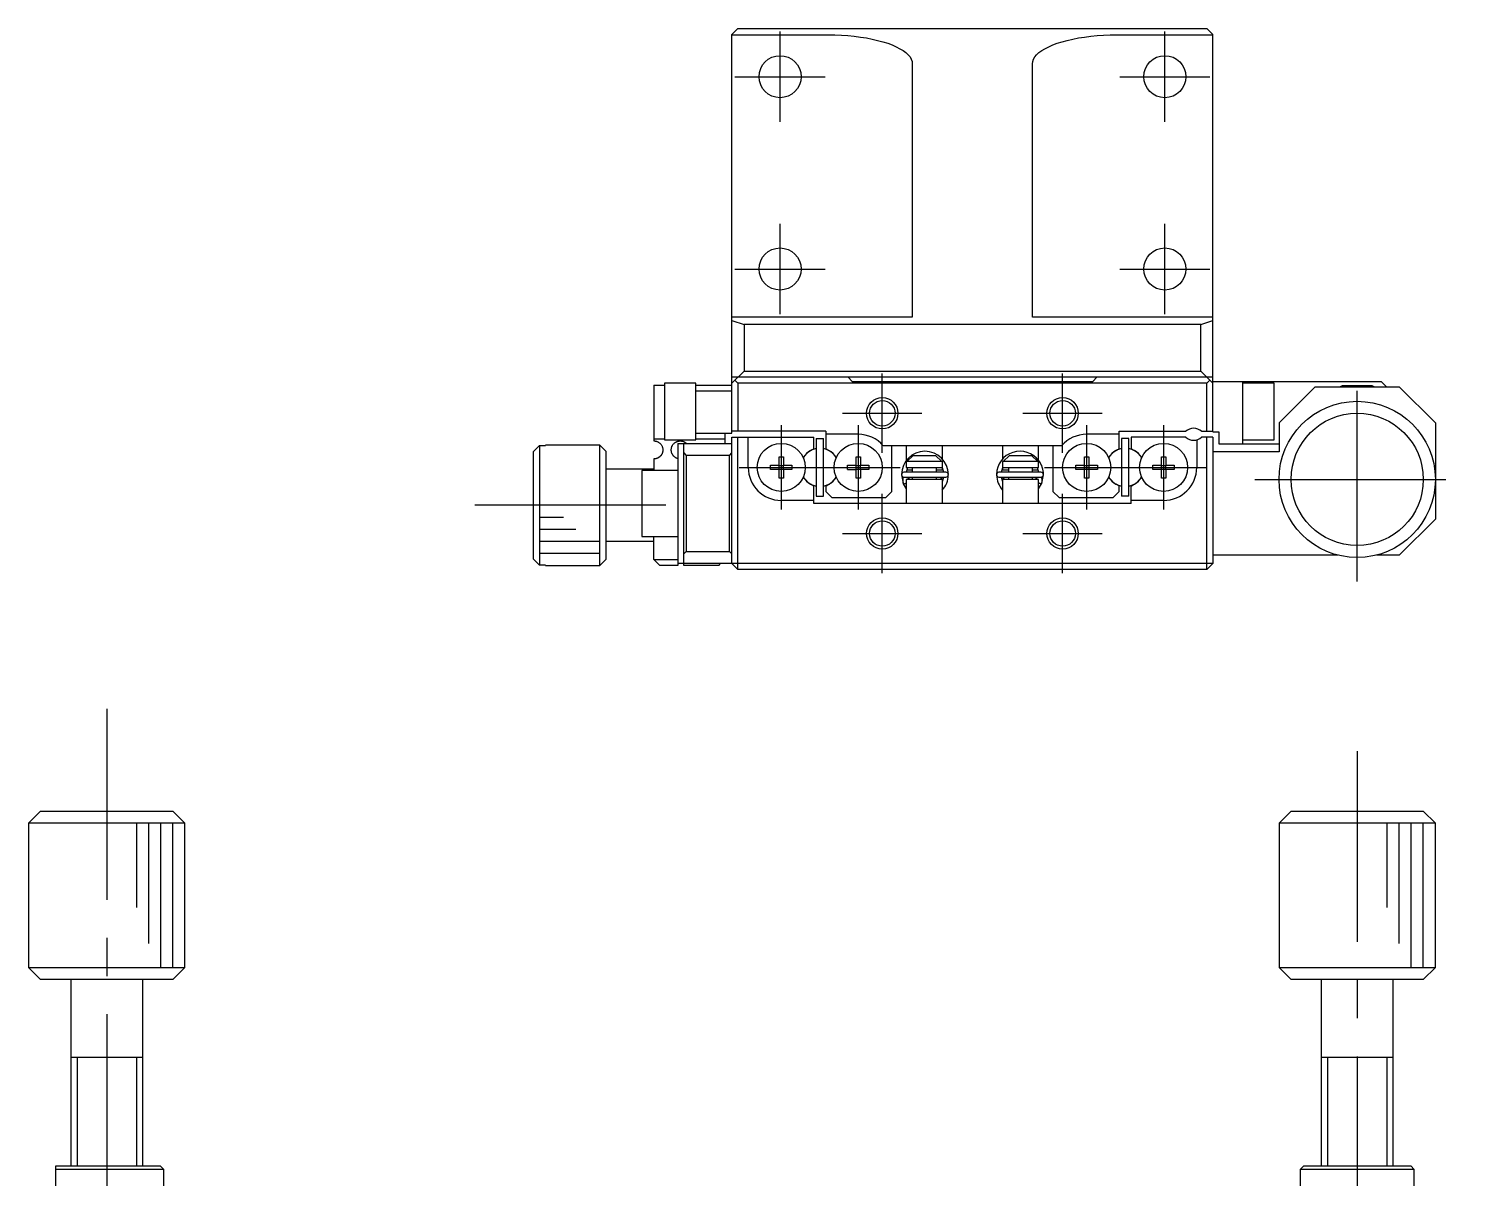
# Model space of a CAD drawing. Extents: x 0 to 329, y -8 to 243.
# Drawn here: x 31 to 150, y 147.4 to 243 of the extents above; entities that cross this region are included whole.
import ezdxf

# ---------------------------------------------------------------- set-up
doc = ezdxf.new("R2010")
doc.units = 0
doc.header["$LTSCALE"] = 0.5
doc.linetypes.add('CENTER', pattern=[50.8, 31.75, -6.35, 6.35, -6.35])
for name, color, linetype in [('MSM_CENTER', 1, 'CENTER'), ('MSM_CONTINUOUS', 7, 'CONTINUOUS'), ('MSM_NARROW', 5, 'CONTINUOUS')]:
    doc.layers.add(name, color=color, linetype=linetype)

msp = doc.modelspace()

# ---------------------------------------------------------------- linework, layer by layer
at = {"layer": 'MSM_CENTER'}
for p, q in [((93.5, 235.25), (93.5, 242.75)), ((125.5, 235.25), (125.5, 242.75)), ((89.75, 239), (97.25, 239)), ((121.75, 239), (129.25, 239)), ((93.5, 219.25), (93.5, 226.75)), ((125.5, 219.25), (125.5, 226.75)), ((89.75, 223), (97.25, 223)), ((121.75, 223), (129.25, 223)), ((102, 207.7), (102, 214.3)), ((117, 207.7), (117, 214.3)), ((141.5, 197), (141.5, 214)), ((98.7, 211), (105.3, 211)), ((113.7, 211), (120.3, 211)), ((93.6, 210), (93.6, 203)), ((100, 210), (100, 203)), ((119, 210), (119, 203)), ((125.4, 210), (125.4, 203)), ((90.1, 206.5), (103.5, 206.5)), ((115.5, 206.5), (128.9, 206.5)), ((133, 205.5), (150, 205.5)), ((102, 197.7), (102, 204.3)), ((117, 197.7), (117, 204.3)), ((84, 203.35), (68, 203.35)), ((98.7, 201), (105.3, 201)), ((113.7, 201), (120.3, 201)), ((37.5, 186.4), (37.5, 141.6)), ((141.5, 182.9), (141.5, 117.9))]:
    msp.add_line(p, q, dxfattribs=at)
at = {"layer": 'MSM_CONTINUOUS'}
for p, q in [((90, 243), (89.5, 242.5)), ((90, 243), (129, 243)), ((129.5, 242.5), (129, 243)), ((89.5, 209.35), (89.5, 242.5)), ((89.5, 242.48), (97.5, 242.48)), ((97.5, 242.48), (98.05, 242.48)), ((98.05, 242.48), (98.6, 242.45)), ((98.6, 242.45), (99.13, 242.42)), ((99.13, 242.42), (99.66, 242.37)), ((99.66, 242.37), (100.18, 242.3)), ((100.18, 242.3), (100.68, 242.22)), ((100.68, 242.22), (101.16, 242.13)), ((101.16, 242.13), (101.61, 242.02)), ((101.61, 242.02), (102.05, 241.91)), ((102.05, 241.91), (102.45, 241.78)), ((102.45, 241.78), (102.82, 241.64)), ((102.82, 241.64), (103.16, 241.49)), ((115.84, 241.49), (116.18, 241.64)), ((116.18, 241.64), (116.55, 241.78)), ((116.55, 241.78), (116.95, 241.91)), ((116.95, 241.91), (117.39, 242.02)), ((117.39, 242.02), (117.84, 242.13)), ((117.84, 242.13), (118.32, 242.22)), ((118.32, 242.22), (118.82, 242.3)), ((118.82, 242.3), (119.34, 242.37)), ((119.34, 242.37), (119.87, 242.42)), ((119.87, 242.42), (120.4, 242.45)), ((120.4, 242.45), (120.95, 242.48)), ((120.95, 242.48), (121.5, 242.48)), ((121.5, 242.48), (129.5, 242.48)), ((129.5, 209.45), (129.5, 242.5)), ((103.16, 241.49), (103.47, 241.33)), ((103.47, 241.33), (103.74, 241.17)), ((103.74, 241.17), (103.97, 241)), ((103.97, 241), (104.16, 240.82)), ((104.16, 240.82), (104.31, 240.64)), ((104.31, 240.64), (104.41, 240.45)), ((104.41, 240.45), (104.48, 240.26)), ((114.52, 240.26), (114.59, 240.45)), ((114.59, 240.45), (114.69, 240.64)), ((114.69, 240.64), (114.84, 240.82)), ((114.84, 240.82), (115.03, 241)), ((115.03, 241), (115.26, 241.17)), ((115.26, 241.17), (115.53, 241.33)), ((115.53, 241.33), (115.84, 241.49)), ((104.48, 240.26), (104.5, 240.07)), ((104.5, 240.07), (104.5, 219)), ((114.5, 240.07), (114.52, 240.26)), ((114.5, 219), (114.5, 240.07)), ((104.5, 219), (89.5, 219)), ((129.5, 219), (114.5, 219)), ((89.5, 218.73), (90.5, 218.38)), ((128.5, 218.38), (90.5, 218.38)), ((90.5, 218.38), (90.5, 214.5)), ((128.5, 218.38), (129.5, 218.73)), ((128.5, 214.5), (128.5, 218.38)), ((89.5, 213.5), (90.5, 214.5)), ((90.5, 214.5), (128.5, 214.5)), ((128.5, 214.5), (129.5, 213.5)), ((83, 213.35), (83.9, 213.35)), ((83, 213.35), (83, 208.7)), ((83.9, 213.5), (83.9, 208.8)), ((86.5, 213.5), (83.9, 213.5)), ((86.5, 208.8), (86.5, 213.5)), ((86.5, 213.35), (89.5, 213.35)), ((129.5, 214), (89.5, 214)), ((89.75, 213.75), (90, 213.5)), ((90, 213.5), (90, 209.5)), ((129, 213.5), (90, 213.5)), ((99.5, 213.65), (99.15, 214)), ((99.5, 213.65), (119.5, 213.65)), ((119.85, 214), (119.5, 213.65)), ((129, 213.5), (129.25, 213.75)), ((129, 209.5), (129, 213.5)), ((129.5, 213.65), (143.5, 213.65)), ((132, 208.45), (132, 213.65)), ((134.6, 213.5), (132, 213.5)), ((134.6, 208.8), (134.6, 213.5)), ((138, 213.2), (135, 210.2)), ((138, 213.2), (145, 213.2)), ((140.25, 213.29), (140.08, 213.2)), ((142.75, 213.29), (140.25, 213.29)), ((142.92, 213.2), (142.75, 213.29)), ((143.95, 213.2), (143.5, 213.65)), ((148, 210.2), (145, 213.2)), ((89.5, 212.85), (86.5, 212.85)), ((97.3, 209.5), (89.5, 209.5)), ((97.3, 209.5), (97.3, 208.05)), ((121.7, 209.5), (127.24, 209.5)), ((121.7, 208.05), (121.7, 209.5)), ((128.56, 209.5), (129.5, 209.5)), ((129.5, 209.45), (130, 209.45)), ((130, 209.45), (130, 208.45)), ((135, 210.2), (135, 207.8)), ((148, 210.2), (148, 202.2)), ((73, 207.83), (73.5, 208.33)), ((73.5, 208.33), (73.5, 198.37)), ((73.5, 208.33), (74, 208.33)), ((74, 208.33), (74, 208.35)), ((78.5, 208.35), (74, 208.35)), ((78.5, 198.35), (78.5, 208.35)), ((79, 207.85), (78.5, 208.35)), ((83.9, 208.85), (83, 208.85)), ((83, 208.7), (83.01, 208.7)), ((83.01, 208.7), (83.02, 208.7)), ((83.02, 208.7), (83.04, 208.7)), ((83.04, 208.7), (83.05, 208.7)), ((83.05, 208.7), (83.06, 208.7)), ((83.06, 208.7), (83.07, 208.7)), ((83.07, 208.7), (83.08, 208.7)), ((83.08, 208.7), (83.09, 208.7)), ((83.09, 208.7), (83.11, 208.69)), ((83.11, 208.69), (83.12, 208.69)), ((83.12, 208.69), (83.14, 208.69)), ((83.14, 208.69), (83.15, 208.69)), ((83.15, 208.69), (83.17, 208.68)), ((83.17, 208.68), (83.19, 208.68)), ((83.19, 208.68), (83.2, 208.67)), ((83.2, 208.67), (83.23, 208.67)), ((83.23, 208.67), (83.25, 208.66)), ((83.25, 208.66), (83.27, 208.65)), ((83.27, 208.65), (83.29, 208.64)), ((83.29, 208.64), (83.32, 208.63)), ((83.32, 208.63), (83.35, 208.62)), ((83.35, 208.62), (83.37, 208.6)), ((83.37, 208.6), (83.41, 208.58)), ((83.41, 208.58), (83.45, 208.55)), ((83.45, 208.55), (83.49, 208.52)), ((83.49, 208.52), (83.52, 208.49)), ((83.52, 208.49), (83.55, 208.46)), ((83.55, 208.46), (83.58, 208.42)), ((83.58, 208.42), (83.61, 208.39)), ((83.61, 208.39), (83.64, 208.35)), ((83.64, 208.35), (83.66, 208.31)), ((83.66, 208.31), (83.68, 208.26)), ((83.68, 208.26), (83.7, 208.22)), ((83.9, 208.8), (86.5, 208.8)), ((84.49, 208.21), (84.51, 208.26)), ((84.51, 208.26), (84.54, 208.3)), ((84.54, 208.3), (84.56, 208.34)), ((84.56, 208.34), (84.59, 208.39)), ((84.59, 208.39), (84.62, 208.43)), ((84.62, 208.43), (84.65, 208.46)), ((84.65, 208.46), (84.69, 208.5)), ((84.69, 208.5), (84.73, 208.53)), ((84.73, 208.53), (84.77, 208.57)), ((84.77, 208.57), (84.81, 208.59)), ((84.81, 208.59), (84.85, 208.61)), ((84.85, 208.61), (84.89, 208.63)), ((84.89, 208.63), (84.91, 208.64)), ((84.91, 208.64), (84.94, 208.65)), ((84.94, 208.65), (84.96, 208.66)), ((84.96, 208.66), (84.99, 208.67)), ((84.99, 208.67), (85.02, 208.68)), ((85, 208.5), (85, 198.35)), ((85, 208.5), (89.5, 208.5)), ((85.02, 208.68), (85.05, 208.69)), ((85.05, 208.69), (85.06, 208.69)), ((85.06, 208.69), (85.07, 208.69)), ((85.07, 208.69), (85.09, 208.69)), ((85.09, 208.69), (85.1, 208.69)), ((85.1, 208.69), (85.12, 208.7)), ((85.12, 208.7), (85.13, 208.7)), ((85.13, 208.7), (85.14, 208.7)), ((85.14, 208.7), (85.15, 208.7)), ((85.15, 208.7), (85.16, 208.7)), ((85.16, 208.7), (85.18, 208.7)), ((85.18, 208.7), (85.19, 208.7)), ((85.19, 208.7), (85.2, 208.7)), ((85.2, 208.7), (85.21, 208.7)), ((85.21, 208.7), (85.22, 208.7)), ((85.22, 208.7), (85.24, 208.7)), ((85.24, 208.7), (85.25, 208.7)), ((85.25, 208.7), (85.26, 208.7)), ((85.26, 208.7), (85.28, 208.7)), ((85.28, 208.7), (85.29, 208.7)), ((85.29, 208.7), (85.3, 208.69)), ((85.3, 208.69), (85.32, 208.69)), ((85.32, 208.69), (85.34, 208.69)), ((85.34, 208.69), (85.36, 208.68)), ((85.36, 208.68), (85.38, 208.68)), ((85.38, 208.68), (85.4, 208.68)), ((85.4, 208.68), (85.41, 208.67)), ((85.41, 208.67), (85.45, 208.66)), ((85.45, 208.66), (85.49, 208.64)), ((85.49, 208.64), (85.53, 208.63)), ((85.5, 198.35), (85.5, 208.5)), ((85.53, 208.63), (85.56, 208.61)), ((85.56, 208.61), (85.59, 208.59)), ((85.59, 208.59), (85.62, 208.57)), ((85.62, 208.57), (85.66, 208.54)), ((85.66, 208.54), (85.7, 208.51)), ((85.7, 208.51), (85.71, 208.5)), ((86.5, 209.35), (89.5, 209.35)), ((88.9, 208.85), (86.5, 208.85)), ((88.9, 209.35), (88.9, 208.5)), ((89.5, 198.5), (89.5, 209)), ((89.5, 209), (96.3, 209)), ((90, 198), (90, 209)), ((90.85, 206.5), (90.85, 209)), ((96.3, 208.05), (96.3, 209)), ((96.5, 208.9), (96.5, 204.1)), ((96.5, 208.9), (97.1, 208.9)), ((97.1, 204.1), (97.1, 208.9)), ((100, 209.25), (97.3, 209.25)), ((116.92, 208.3), (102.08, 208.3)), ((102.8, 204.5), (102.8, 208.3)), ((104, 208.3), (104, 207.08)), ((107, 207.19), (107, 208.3)), ((112, 208.3), (112, 207.19)), ((115, 207.08), (115, 208.3)), ((116.2, 208.3), (116.2, 204.5)), ((121.7, 209.25), (119, 209.25)), ((121.9, 208.9), (121.9, 204.1)), ((122.5, 208.9), (121.9, 208.9)), ((122.5, 204.1), (122.5, 208.9)), ((127.24, 209), (122.7, 209)), ((122.7, 209), (122.7, 208.05)), ((128.15, 208.78), (128.15, 206.5)), ((129.5, 209), (128.56, 209)), ((129, 198), (129, 209)), ((129.5, 209), (129.5, 198.5)), ((130, 208.45), (135, 208.45)), ((132, 208.8), (134.6, 208.8)), ((73, 198.87), (73, 207.83)), ((79, 207.85), (79, 198.85)), ((83, 207.2), (83, 206.25)), ((83.03, 207.2), (83, 207.2)), ((83.07, 207.2), (83.03, 207.2)), ((83.1, 207.21), (83.07, 207.2)), ((83.14, 207.21), (83.1, 207.21)), ((83.17, 207.22), (83.14, 207.21)), ((83.2, 207.23), (83.17, 207.22)), ((83.23, 207.24), (83.2, 207.23)), ((83.26, 207.25), (83.23, 207.24)), ((83.29, 207.26), (83.26, 207.25)), ((83.32, 207.27), (83.29, 207.26)), ((83.34, 207.28), (83.32, 207.27)), ((83.37, 207.3), (83.34, 207.28)), ((83.39, 207.31), (83.37, 207.3)), ((83.41, 207.32), (83.39, 207.31)), ((83.43, 207.34), (83.41, 207.32)), ((83.46, 207.36), (83.43, 207.34)), ((83.49, 207.38), (83.46, 207.36)), ((83.51, 207.4), (83.49, 207.38)), ((83.54, 207.43), (83.51, 207.4)), ((83.56, 207.45), (83.54, 207.43)), ((83.58, 207.47), (83.56, 207.45)), ((83.6, 207.5), (83.58, 207.47)), ((83.62, 207.53), (83.6, 207.5)), ((83.64, 207.55), (83.62, 207.53)), ((83.65, 207.58), (83.64, 207.55)), ((83.67, 207.61), (83.65, 207.58)), ((83.68, 207.64), (83.67, 207.61)), ((83.69, 207.66), (83.68, 207.64)), ((83.7, 207.69), (83.69, 207.66)), ((83.7, 208.22), (83.72, 208.17)), ((83.72, 207.72), (83.7, 207.69)), ((83.72, 208.17), (83.73, 208.12)), ((83.73, 207.79), (83.72, 207.76)), ((83.72, 207.76), (83.72, 207.72)), ((83.73, 208.12), (83.74, 208.07)), ((83.74, 207.83), (83.73, 207.79)), ((83.74, 208.07), (83.75, 208.03)), ((83.75, 207.87), (83.74, 207.83)), ((83.75, 208.03), (83.75, 207.99)), ((83.75, 207.99), (83.75, 207.95)), ((83.75, 207.95), (83.75, 207.91)), ((83.75, 207.91), (83.75, 207.87)), ((84.45, 208.02), (84.46, 208.06)), ((84.45, 207.97), (84.45, 208.02)), ((84.45, 207.93), (84.45, 207.97)), ((84.45, 207.88), (84.45, 207.93)), ((84.46, 207.84), (84.45, 207.88)), ((84.46, 208.1), (84.48, 208.15)), ((84.46, 208.06), (84.46, 208.1)), ((84.47, 207.79), (84.46, 207.84)), ((84.47, 207.76), (84.47, 207.79)), ((84.48, 207.73), (84.47, 207.76)), ((84.48, 208.15), (84.49, 208.21)), ((84.5, 207.69), (84.48, 207.73)), ((84.51, 207.66), (84.5, 207.69)), ((84.52, 207.63), (84.51, 207.66)), ((84.54, 207.59), (84.52, 207.63)), ((84.56, 207.56), (84.54, 207.59)), ((84.58, 207.53), (84.56, 207.56)), ((84.6, 207.5), (84.58, 207.53)), ((84.62, 207.47), (84.6, 207.5)), ((84.65, 207.44), (84.62, 207.47)), ((84.67, 207.42), (84.65, 207.44)), ((84.7, 207.39), (84.67, 207.42)), ((84.72, 207.37), (84.7, 207.39)), ((84.74, 207.36), (84.72, 207.37)), ((84.76, 207.34), (84.74, 207.36)), ((84.79, 207.32), (84.76, 207.34)), ((84.81, 207.31), (84.79, 207.32)), ((84.84, 207.29), (84.81, 207.31)), ((84.86, 207.28), (84.84, 207.29)), ((84.89, 207.27), (84.86, 207.28)), ((84.92, 207.26), (84.89, 207.27)), ((84.94, 207.25), (84.92, 207.26)), ((84.97, 207.24), (84.94, 207.25)), ((85, 207.23), (84.97, 207.24)), ((85.5, 207.7), (85.7, 207.5)), ((85.7, 207.5), (85.7, 199.5)), ((89.3, 207.5), (85.7, 207.5)), ((89.3, 207.5), (89.5, 207.7)), ((89.3, 199.5), (89.3, 207.5)), ((93.42, 207.39), (93.78, 207.39)), ((93.42, 206.68), (93.42, 207.39)), ((93.78, 207.39), (93.78, 206.68)), ((96.04, 207.9), (96.3, 208.05)), ((97.56, 207.9), (97.3, 208.05)), ((99.82, 207.39), (100.18, 207.39)), ((99.82, 206.68), (99.82, 207.39)), ((100.18, 207.39), (100.18, 206.68)), ((104, 207.08), (104, 207.08)), ((104.05, 207), (104.58, 207.5)), ((104.58, 207.5), (106.42, 207.5)), ((106.42, 207.5), (106.95, 207)), ((107, 207.19), (107, 207.19)), ((112.05, 207), (112.58, 207.5)), ((112.58, 207.5), (114.42, 207.5)), ((114.42, 207.5), (114.95, 207)), ((118.82, 207.39), (119.18, 207.39)), ((118.82, 206.68), (118.82, 207.39)), ((119.18, 207.39), (119.18, 206.68)), ((121.44, 207.9), (121.7, 208.05)), ((122.96, 207.9), (122.7, 208.05)), ((125.22, 207.39), (125.58, 207.39)), ((125.22, 206.68), (125.22, 207.39)), ((125.58, 207.39), (125.58, 206.68)), ((135, 207.8), (129.5, 207.8)), ((83, 206.35), (79, 206.35)), ((82, 206.25), (82, 200.75)), ((85, 206.25), (82, 206.25)), ((92.71, 206.68), (93.42, 206.68)), ((92.71, 206.32), (92.71, 206.68)), ((93.42, 206.32), (92.71, 206.32)), ((93.43, 206.67), (93.42, 206.68)), ((93.43, 206.33), (93.42, 206.32)), ((93.42, 205.61), (93.42, 206.32)), ((93.43, 206.67), (93.77, 206.67)), ((93.43, 206.33), (93.43, 206.67)), ((93.77, 206.33), (93.43, 206.33)), ((93.77, 206.67), (93.78, 206.68)), ((93.77, 206.67), (93.77, 206.33)), ((93.77, 206.33), (93.78, 206.32)), ((93.78, 206.68), (94.49, 206.68)), ((93.78, 206.32), (93.78, 205.61)), ((94.49, 206.32), (93.78, 206.32)), ((94.49, 206.68), (94.49, 206.32)), ((99.11, 206.68), (99.82, 206.68)), ((99.11, 206.32), (99.11, 206.68)), ((99.11, 206.32), (99.82, 206.32)), ((99.83, 206.67), (99.82, 206.68)), ((99.83, 206.33), (99.82, 206.32)), ((99.82, 205.61), (99.82, 206.32)), ((99.83, 206.67), (100.17, 206.67)), ((99.83, 206.33), (99.83, 206.67)), ((100.17, 206.33), (99.83, 206.33)), ((100.17, 206.67), (100.18, 206.68)), ((100.17, 206.67), (100.17, 206.33)), ((100.17, 206.33), (100.18, 206.32)), ((100.18, 206.68), (100.89, 206.68)), ((100.18, 206.32), (100.18, 205.61)), ((100.89, 206.32), (100.18, 206.32)), ((100.89, 206.68), (100.89, 206.32)), ((107.3, 206.09), (103.8, 206.09)), ((107, 207), (104, 207)), ((104, 207), (104, 206.5)), ((104, 206.5), (107, 206.5)), ((104.01, 206.09), (104.12, 206.5)), ((104.05, 206.3), (104.5, 206.3)), ((104.5, 206.5), (104.5, 206.09)), ((106.5, 206.09), (106.5, 206.5)), ((106.5, 206.3), (107, 206.3)), ((106.97, 206.5), (107.08, 206.09)), ((107, 206.5), (107, 207)), ((107, 206.3), (107, 206.44)), ((115.2, 206.09), (111.7, 206.09)), ((111.92, 206.09), (112.03, 206.5)), ((115, 207), (112, 207)), ((112, 207), (112, 206.5)), ((112, 206.5), (115, 206.5)), ((112, 206.44), (112, 206.44)), ((112, 206.44), (112, 206.3)), ((112, 206.3), (112.5, 206.3)), ((112.5, 206.5), (112.5, 206.09)), ((114.5, 206.09), (114.5, 206.5)), ((114.5, 206.3), (114.95, 206.3)), ((114.88, 206.5), (114.99, 206.09)), ((115, 206.5), (115, 207)), ((115.27, 205.18), (115.4, 205.87)), ((118.11, 206.68), (118.82, 206.68)), ((118.11, 206.32), (118.11, 206.68)), ((118.82, 206.32), (118.11, 206.32)), ((118.83, 206.67), (118.82, 206.68)), ((118.83, 206.33), (118.82, 206.32)), ((118.82, 205.61), (118.82, 206.32)), ((118.83, 206.67), (119.17, 206.67)), ((118.83, 206.33), (118.83, 206.67)), ((119.17, 206.33), (118.83, 206.33)), ((119.17, 206.67), (119.18, 206.68)), ((119.17, 206.67), (119.17, 206.33)), ((119.17, 206.33), (119.18, 206.32)), ((119.18, 206.68), (119.89, 206.68)), ((119.18, 206.32), (119.18, 205.61)), ((119.89, 206.32), (119.18, 206.32)), ((119.89, 206.68), (119.89, 206.32)), ((124.51, 206.68), (125.22, 206.68)), ((124.51, 206.32), (124.51, 206.68)), ((125.22, 206.32), (124.51, 206.32)), ((125.23, 206.67), (125.22, 206.68)), ((125.23, 206.33), (125.22, 206.32)), ((125.22, 205.61), (125.22, 206.32)), ((125.23, 206.67), (125.57, 206.67)), ((125.23, 206.33), (125.23, 206.67)), ((125.57, 206.33), (125.23, 206.33)), ((125.57, 206.67), (125.58, 206.68)), ((125.57, 206.67), (125.57, 206.33)), ((125.57, 206.33), (125.58, 206.32)), ((125.58, 206.68), (126.29, 206.68)), ((125.58, 206.32), (125.58, 205.61)), ((126.29, 206.32), (125.58, 206.32)), ((126.29, 206.68), (126.29, 206.32)), ((93.78, 205.61), (93.42, 205.61)), ((96.3, 204.95), (96.04, 205.1)), ((96.3, 203.5), (96.3, 204.95)), ((97.3, 204.95), (97.56, 205.1)), ((97.3, 204.95), (97.3, 204.5)), ((100.18, 205.61), (99.82, 205.61)), ((103.6, 205.87), (103.73, 205.19)), ((103.71, 205.52), (103.7, 205.49)), ((103.7, 205.49), (103.7, 205.45)), ((103.7, 205.45), (103.7, 205.42)), ((103.7, 205.42), (103.7, 205.38)), ((103.7, 205.38), (103.7, 205.35)), ((103.7, 205.35), (103.7, 205.32)), ((103.7, 205.32), (103.71, 205.28)), ((103.72, 205.55), (103.71, 205.52)), ((103.71, 205.28), (103.71, 205.25)), ((103.71, 205.25), (103.72, 205.21)), ((103.73, 205.62), (103.72, 205.59)), ((103.72, 205.59), (103.72, 205.55)), ((103.72, 205.21), (103.73, 205.18)), ((103.75, 205.65), (103.73, 205.62)), ((103.73, 205.18), (103.75, 205.15)), ((103.76, 205.69), (103.75, 205.65)), ((103.75, 205.15), (103.75, 205.13)), ((103.75, 205.13), (104, 204.71)), ((103.75, 205.13), (103.75, 205.13)), ((103.75, 205.13), (103.75, 205.13)), ((103.75, 205.13), (103.76, 205.13)), ((103.76, 205.7), (103.76, 205.69)), ((103.76, 205.12), (104, 205.2)), ((103.76, 205.13), (103.76, 205.13)), ((103.76, 205.13), (103.77, 205.13)), ((103.77, 205.13), (103.77, 205.13)), ((103.77, 205.13), (103.78, 205.13)), ((103.78, 205.13), (103.79, 205.13)), ((103.79, 205.13), (103.8, 205.13)), ((103.8, 205.69), (107.3, 205.69)), ((103.8, 205.13), (103.81, 205.13)), ((103.81, 205.13), (103.82, 205.14)), ((103.82, 205.14), (103.83, 205.14)), ((103.83, 205.14), (103.84, 205.14)), ((103.84, 205.14), (103.86, 205.15)), ((103.86, 205.15), (103.87, 205.15)), ((103.87, 205.15), (103.88, 205.16)), ((103.88, 205.16), (103.9, 205.16)), ((103.9, 205.16), (103.91, 205.17)), ((103.91, 205.17), (103.93, 205.17)), ((103.93, 205.17), (103.94, 205.18)), ((103.94, 205.18), (103.96, 205.19)), ((103.96, 205.19), (103.97, 205.19)), ((103.97, 205.19), (103.99, 205.2)), ((103.99, 205.2), (104, 205.21)), ((107, 205.5), (104, 205.5)), ((104, 205.5), (104, 203.5)), ((104.12, 205.52), (104.13, 205.53)), ((104.12, 205.5), (104.12, 205.52)), ((104.12, 205.5), (104.12, 205.5)), ((104.13, 205.53), (104.14, 205.54)), ((104.14, 205.56), (104.15, 205.57)), ((104.14, 205.54), (104.14, 205.56)), ((104.15, 205.57), (104.16, 205.58)), ((104.16, 205.58), (104.17, 205.59)), ((104.17, 205.59), (104.18, 205.6)), ((104.18, 205.6), (104.19, 205.61)), ((104.19, 205.61), (104.2, 205.62)), ((104.2, 205.62), (104.21, 205.63)), ((104.21, 205.63), (104.23, 205.64)), ((104.23, 205.64), (104.24, 205.65)), ((104.24, 205.65), (104.25, 205.66)), ((104.25, 205.66), (104.26, 205.66)), ((104.26, 205.66), (104.28, 205.67)), ((104.28, 205.67), (104.29, 205.68)), ((104.29, 205.68), (104.31, 205.68)), ((104.31, 205.68), (104.32, 205.68)), ((104.32, 205.68), (104.33, 205.69)), ((104.33, 205.69), (104.35, 205.69)), ((104.35, 205.69), (104.36, 205.69)), ((104.36, 205.69), (104.38, 205.69)), ((104.38, 205.69), (104.39, 205.69)), ((104.39, 205.69), (104.4, 205.69)), ((104.5, 205.69), (104.5, 205.5)), ((106.5, 205.5), (106.5, 205.69)), ((106.7, 205.69), (106.71, 205.69)), ((106.71, 205.69), (106.72, 205.69)), ((106.72, 205.69), (106.74, 205.69)), ((106.74, 205.69), (106.75, 205.69)), ((106.75, 205.69), (106.77, 205.69)), ((106.77, 205.69), (106.78, 205.68)), ((106.78, 205.68), (106.8, 205.68)), ((106.8, 205.68), (106.81, 205.67)), ((106.81, 205.67), (106.82, 205.67)), ((106.82, 205.67), (106.84, 205.66)), ((106.84, 205.66), (106.85, 205.65)), ((106.85, 205.65), (106.86, 205.65)), ((106.86, 205.65), (106.87, 205.64)), ((106.87, 205.64), (106.89, 205.63)), ((106.89, 205.63), (106.9, 205.62)), ((106.9, 205.62), (106.91, 205.61)), ((106.91, 205.61), (106.92, 205.6)), ((106.92, 205.6), (106.93, 205.59)), ((106.93, 205.59), (106.94, 205.58)), ((106.94, 205.58), (106.95, 205.56)), ((106.95, 205.56), (106.95, 205.55)), ((106.95, 205.55), (106.96, 205.54)), ((106.96, 205.54), (106.97, 205.52)), ((106.97, 205.52), (106.97, 205.51)), ((106.97, 205.51), (106.98, 205.5)), ((107, 203.5), (107, 205.5)), ((107.04, 205.47), (107, 205.35)), ((107.09, 205.69), (107.04, 205.47)), ((107.34, 205.13), (107.36, 205.18)), ((107.34, 205.13), (107.34, 205.13)), ((107.34, 205.13), (107.34, 205.13)), ((107.34, 205.13), (107.34, 205.13)), ((107.34, 205.13), (107.34, 205.13)), ((107.36, 205.18), (107.36, 205.19)), ((107.36, 205.19), (107.36, 205.19)), ((107.36, 205.19), (107.36, 205.19)), ((107.36, 205.19), (107.36, 205.19)), ((107.36, 205.19), (107.36, 205.19)), ((107.36, 205.19), (107.36, 205.19)), ((107.36, 205.19), (107.36, 205.19)), ((107.36, 205.18), (107.36, 205.18)), ((107.36, 205.18), (107.36, 205.18)), ((107.36, 205.18), (107.36, 205.18)), ((111.64, 205.19), (111.64, 205.19)), ((111.64, 205.19), (111.64, 205.19)), ((111.64, 205.19), (111.64, 205.19)), ((111.64, 205.19), (111.64, 205.18)), ((111.64, 205.18), (111.64, 205.18)), ((111.64, 205.18), (111.66, 205.13)), ((111.66, 205.14), (111.66, 205.13)), ((111.66, 205.13), (111.66, 205.13)), ((111.66, 205.13), (111.66, 205.13)), ((111.66, 205.13), (111.66, 205.13)), ((111.66, 205.13), (111.66, 205.13)), ((111.66, 205.13), (111.66, 205.13)), ((111.7, 205.69), (115.2, 205.69)), ((111.96, 205.47), (111.91, 205.69)), ((112, 205.35), (111.96, 205.47)), ((115, 205.5), (112, 205.5)), ((112, 205.5), (112, 203.5)), ((112.02, 205.5), (112.03, 205.52)), ((112.02, 205.5), (112.02, 205.5)), ((112.03, 205.52), (112.04, 205.53)), ((112.04, 205.54), (112.05, 205.56)), ((112.04, 205.53), (112.04, 205.54)), ((112.05, 205.56), (112.06, 205.57)), ((112.06, 205.57), (112.07, 205.58)), ((112.07, 205.58), (112.08, 205.59)), ((112.08, 205.59), (112.09, 205.6)), ((112.09, 205.6), (112.1, 205.61)), ((112.1, 205.61), (112.11, 205.62)), ((112.11, 205.62), (112.12, 205.63)), ((112.12, 205.63), (112.13, 205.64)), ((112.13, 205.64), (112.14, 205.65)), ((112.14, 205.65), (112.16, 205.66)), ((112.16, 205.66), (112.17, 205.66)), ((112.17, 205.66), (112.18, 205.67)), ((112.18, 205.67), (112.2, 205.68)), ((112.2, 205.68), (112.21, 205.68)), ((112.21, 205.68), (112.23, 205.68)), ((112.23, 205.68), (112.24, 205.69)), ((112.24, 205.69), (112.25, 205.69)), ((112.25, 205.69), (112.27, 205.69)), ((112.27, 205.69), (112.28, 205.69)), ((112.28, 205.69), (112.3, 205.69)), ((112.3, 205.69), (112.3, 205.69)), ((112.5, 205.69), (112.5, 205.5)), ((114.5, 205.5), (114.5, 205.69)), ((114.6, 205.69), (114.62, 205.69)), ((114.62, 205.69), (114.63, 205.69)), ((114.63, 205.69), (114.65, 205.69)), ((114.65, 205.69), (114.66, 205.69)), ((114.66, 205.69), (114.67, 205.69)), ((114.67, 205.69), (114.69, 205.68)), ((114.69, 205.68), (114.7, 205.68)), ((114.7, 205.68), (114.72, 205.67)), ((114.72, 205.67), (114.73, 205.67)), ((114.73, 205.67), (114.74, 205.66)), ((114.74, 205.66), (114.76, 205.65)), ((114.76, 205.65), (114.77, 205.65)), ((114.77, 205.65), (114.78, 205.64)), ((114.78, 205.64), (114.79, 205.63)), ((114.79, 205.63), (114.8, 205.62)), ((114.8, 205.62), (114.81, 205.61)), ((114.81, 205.61), (114.82, 205.6)), ((114.82, 205.6), (114.83, 205.59)), ((114.83, 205.59), (114.84, 205.58)), ((114.84, 205.58), (114.85, 205.56)), ((114.85, 205.56), (114.86, 205.55)), ((114.86, 205.55), (114.87, 205.54)), ((114.87, 205.54), (114.87, 205.52)), ((114.87, 205.52), (114.88, 205.51)), ((114.88, 205.51), (114.88, 205.5)), ((115, 203.5), (115, 205.5)), ((115.01, 205.2), (115, 205.21)), ((115.24, 205.12), (115, 205.2)), ((115, 204.71), (115.25, 205.13)), ((115.03, 205.19), (115.01, 205.2)), ((115.04, 205.19), (115.03, 205.19)), ((115.06, 205.18), (115.04, 205.19)), ((115.07, 205.17), (115.06, 205.18)), ((115.09, 205.17), (115.07, 205.17)), ((115.1, 205.16), (115.09, 205.17)), ((115.12, 205.16), (115.1, 205.16)), ((115.13, 205.15), (115.12, 205.16)), ((115.14, 205.15), (115.13, 205.15)), ((115.16, 205.14), (115.14, 205.15)), ((115.17, 205.14), (115.16, 205.14)), ((115.18, 205.14), (115.17, 205.14)), ((115.19, 205.13), (115.18, 205.14)), ((115.2, 205.13), (115.19, 205.13)), ((115.21, 205.13), (115.2, 205.13)), ((115.22, 205.13), (115.21, 205.13)), ((115.23, 205.13), (115.22, 205.13)), ((115.24, 205.13), (115.23, 205.13)), ((115.23, 205.13), (115.23, 205.13)), ((115.25, 205.67), (115.24, 205.7)), ((115.25, 205.13), (115.24, 205.13)), ((115.24, 205.13), (115.24, 205.13)), ((115.26, 205.63), (115.25, 205.67)), ((115.25, 205.13), (115.26, 205.16)), ((115.25, 205.13), (115.25, 205.13)), ((115.25, 205.13), (115.25, 205.13)), ((115.27, 205.6), (115.26, 205.63)), ((115.26, 205.16), (115.27, 205.19)), ((115.28, 205.57), (115.27, 205.6)), ((115.27, 205.19), (115.28, 205.23)), ((115.29, 205.53), (115.28, 205.57)), ((115.28, 205.23), (115.29, 205.26)), ((115.3, 205.5), (115.29, 205.53)), ((115.29, 205.29), (115.3, 205.33)), ((115.29, 205.26), (115.29, 205.29)), ((115.3, 205.47), (115.3, 205.5)), ((115.3, 205.43), (115.3, 205.47)), ((115.3, 205.4), (115.3, 205.43)), ((115.3, 205.36), (115.3, 205.4)), ((115.3, 205.33), (115.3, 205.36)), ((119.18, 205.61), (118.82, 205.61)), ((121.7, 204.95), (121.44, 205.1)), ((121.7, 204.5), (121.7, 204.95)), ((122.7, 204.95), (122.96, 205.1)), ((122.7, 203.5), (122.7, 204.95)), ((125.58, 205.61), (125.22, 205.61)), ((96.3, 203.75), (93.6, 203.75)), ((122.7, 203.5), (96.3, 203.5)), ((96.5, 204.1), (97.1, 204.1)), ((97.3, 204.5), (97.8, 204)), ((97.8, 204), (102.3, 204)), ((102.3, 204), (102.8, 204.5)), ((116.2, 204.5), (116.7, 204)), ((116.7, 204), (121.2, 204)), ((121.2, 204), (121.7, 204.5)), ((122.5, 204.1), (121.9, 204.1)), ((125.4, 203.75), (122.7, 203.75)), ((145, 199.2), (148, 202.2)), ((79, 200.35), (83, 200.35)), ((82, 200.75), (85, 200.75)), ((83, 198.85), (83, 200.75)), ((73.5, 198.37), (73, 198.87)), ((78.5, 198.35), (79, 198.85)), ((83, 198.85), (83.5, 198.35)), ((83, 198.85), (85, 198.85)), ((85.7, 199.5), (85.5, 199.3)), ((85.7, 199.5), (89.3, 199.5)), ((89.5, 199.3), (89.3, 199.5)), ((139.9, 199.2), (129.5, 199.2)), ((145, 199.2), (143.1, 199.2)), ((74, 198.37), (73.5, 198.37)), ((74, 198.35), (74, 198.37)), ((74, 198.35), (78.5, 198.35)), ((85, 198.35), (83.5, 198.35)), ((129.5, 198.5), (85, 198.5)), ((88.4, 198.35), (85.5, 198.35)), ((88.4, 198.35), (88.55, 198.5)), ((90, 198), (89.5, 198.5)), ((129, 198), (90, 198)), ((129, 198), (129.5, 198.5)), ((32, 177.9), (31, 176.9)), ((32, 177.9), (43, 177.9)), ((44, 176.9), (43, 177.9)), ((136, 177.9), (135, 176.9)), ((136, 177.9), (147, 177.9)), ((148, 176.9), (147, 177.9)), ((44, 176.9), (31, 176.9)), ((31, 176.9), (31, 164.9)), ((44, 164.9), (44, 176.9)), ((148, 176.9), (135, 176.9)), ((135, 176.9), (135, 164.9)), ((148, 164.9), (148, 176.9)), ((31, 164.9), (44, 164.9)), ((31, 164.9), (32, 163.9)), ((43, 163.9), (44, 164.9)), ((135, 164.9), (148, 164.9)), ((135, 164.9), (136, 163.9)), ((147, 163.9), (148, 164.9)), ((43, 163.9), (32, 163.9)), ((34.5, 163.9), (34.5, 148.4)), ((40.5, 148.4), (40.5, 163.9)), ((147, 163.9), (136, 163.9)), ((138.5, 163.9), (138.5, 148.4)), ((144.5, 148.4), (144.5, 163.9)), ((40.5, 157.4), (34.5, 157.4)), ((144.5, 157.4), (138.5, 157.4)), ((33.25, 146.6), (33.25, 148.4)), ((33.25, 148.4), (41.95, 148.4)), ((42.25, 148.1), (33.25, 148.1)), ((42.25, 148.1), (41.95, 148.4)), ((42.25, 146.6), (42.25, 148.1)), ((137.05, 148.4), (136.75, 148.1)), ((146.25, 148.1), (136.75, 148.1)), ((136.75, 148.1), (136.75, 143.4)), ((137.05, 148.4), (145.95, 148.4)), ((146.25, 148.1), (145.95, 148.4)), ((146.25, 143.4), (146.25, 148.1))]:
    msp.add_line(p, q, dxfattribs=at)
for centre, radius in [((93.5, 239), 1.75), ((125.5, 239), 1.75), ((93.5, 223), 1.75), ((125.5, 223), 1.75), ((102, 211), 1.06), ((117, 211), 1.06), ((141.5, 205.5), 6.5), ((141.5, 205.5), 5.5), ((93.6, 206.5), 2), ((100, 206.5), 2), ((119, 206.5), 2), ((125.4, 206.5), 2), ((102, 201), 1.06), ((117, 201), 1.06)]:
    msp.add_circle(centre, radius, dxfattribs=at)
for centre, radius, start, end in [((127.9, 208.75), 1, 48.5904, 131.4096), ((100, 206.5), 2.75, 40.8852, 90), ((119, 206.5), 2.75, 90, 139.1148), ((127.9, 209.75), 1, 228.5904, 311.4096), ((96.8, 206.5), 1.59, 100.8931, 149.5668), ((96.91, 206.39), 1.75, 120, 148.1185), ((96.8, 206.5), 1.59, 30.4333, 79.107), ((96.69, 206.39), 1.75, 31.8815, 60), ((105.55, 205.89), 1.95, 0.7441, 179.1975), ((113.45, 205.89), 1.95, 35.774, 179.1525), ((122.2, 206.5), 1.59, 100.893, 149.5667), ((122.31, 206.39), 1.75, 120, 148.1185), ((122.2, 206.5), 1.59, 30.4332, 79.1069), ((122.09, 206.39), 1.75, 31.8815, 60), ((93.6, 206.5), 2.75, 180, 270), ((103.8, 205.89), 0.2, 90, 270), ((107.3, 205.89), 0.2, 270, 90), ((111.7, 205.89), 0.2, 90, 270), ((113.45, 205.89), 1.96, 0.8617, 35.6846), ((115.2, 205.89), 0.2, 270, 90), ((125.4, 206.5), 2.75, 270, 0), ((96.8, 206.5), 1.59, 210.4332, 259.1069), ((96.91, 206.62), 1.75, 211.8815, 240), ((96.8, 206.5), 1.59, 280.893, 329.5668), ((96.69, 206.62), 1.75, 300, 328.1185), ((105.54, 205.9), 1.95, 318.2645, 359.1626), ((113.46, 205.9), 1.95, 180.8082, 221.7378), ((122.2, 206.5), 1.59, 210.4333, 259.107), ((122.31, 206.62), 1.75, 211.8815, 240), ((122.2, 206.5), 1.59, 280.8931, 329.5668), ((122.09, 206.62), 1.75, 300, 328.1185)]:
    msp.add_arc(centre, radius, start, end, dxfattribs=at)
at = {"layer": 'MSM_NARROW'}
for p, q in [((73.5, 202.35), (75.5, 202.35)), ((73.5, 201.35), (76.5, 201.35)), ((73.5, 200.35), (78.5, 200.35)), ((73.5, 199.35), (78.5, 199.35)), ((40, 169.9), (40, 176.9)), ((41, 166.9), (41, 176.9)), ((42, 164.9), (42, 176.9)), ((43, 164.9), (43, 176.9)), ((144, 169.9), (144, 176.9)), ((145, 166.9), (145, 176.9)), ((146, 164.9), (146, 176.9)), ((147, 164.9), (147, 176.9)), ((35.04, 157.4), (35.04, 148.4)), ((39.96, 157.4), (39.96, 148.4)), ((139.04, 157.4), (139.04, 148.4)), ((143.96, 157.4), (143.96, 148.4))]:
    msp.add_line(p, q, dxfattribs=at)
for centre in [(102, 211), (117, 211), (102, 201), (117, 201)]:
    msp.add_circle(centre, 1.3, dxfattribs=at)

doc.saveas('drawing.dxf')
